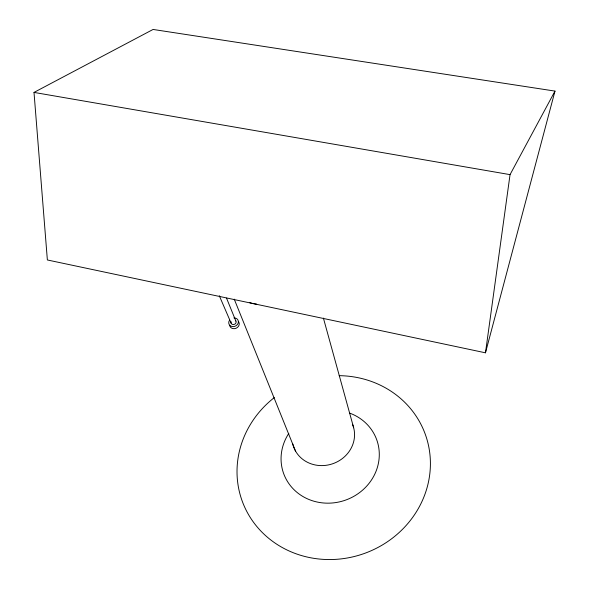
<?xml version="1.0" encoding="UTF-8"?>
<svg xmlns="http://www.w3.org/2000/svg" width="589" height="589" viewBox="0 0 589 589"><rect width="100%" height="100%" fill="white"/><g stroke="black" fill="none" stroke-linecap="round" stroke-linejoin="round"><path stroke-width="0.88" d="M485.476 352.811L510.045 174.631L554.993 91.096L153.081 29.45L34.007 92.414L47.363 259.97L485.476 352.811L554.993 91.096M34.007 92.414L510.045 174.631M219.292 295.715L231.256 323.464M226.522 298.1L235.858 321.027M234.245 299.16L295.509 451.027M323.405 318.097L353.665 427.754M339.19 375.664A97.443 91.155 -20.5 0 1 424.846 494.532A97.443 91.155 -20.5 0 1 277.117 544.442A97.443 91.155 -20.5 0 1 274.319 397.582M349.837 413.176A49.52 46.119 -20.3 0 1 374.096 475.529A49.52 46.119 -20.3 0 1 305.905 498.117A49.52 46.119 -20.3 0 1 288.801 433.394M352.597 424.544A31.541 29.104 -19.9 0 1 332.1 463.955A31.541 29.104 -19.9 0 1 292.74 443.937M256.694 304.182A41.701 35.45 -18.5 0 1 249.824 302.724M235.49 320.556A2.606 2.253 -22.6 0 1 235.548 323.508A2.606 2.253 -22.6 0 1 232.316 324.37A2.606 2.253 -22.6 0 1 231.138 321.719M233.899 317.883A4.94 4.27 -22.6 0 1 238.258 322.875A4.94 4.27 -22.6 0 1 231.58 326.409A4.94 4.27 -22.6 0 1 229.548 320.188M238.766 322.021A4.918 4.256 -22.6 0 1 235.961 328.309A4.918 4.256 -22.6 0 1 229.688 325.584"/></g></svg>
